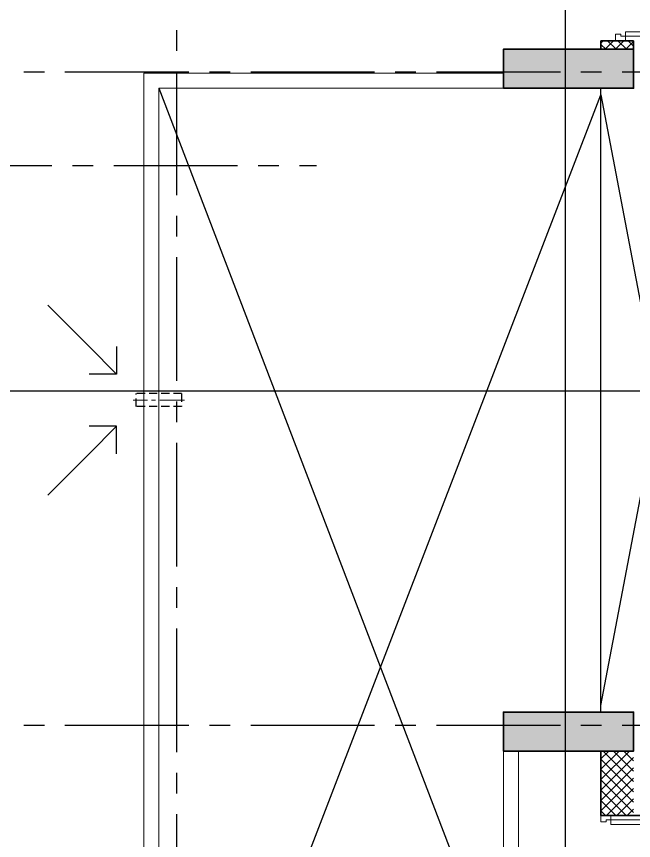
# Model space of a CAD drawing. Header units: millimetres. Extents: x -2409243 to -2334937, y -643723 to -441957.
# Drawn here: x -2355540 to -2350794, y -547045 to -540705 of the extents above; entities that cross this region are included whole.
import ezdxf

# ---------------------------------------------------------------- set-up
doc = ezdxf.new("R2010")
doc.units = ezdxf.units.MM
doc.header["$MEASUREMENT"] = 0
doc.linetypes.add('CENTER2', pattern=[28.574999999999996, 19.05, -3.174999999999999, 3.174999999999999, -3.174999999999999])
doc.linetypes.add('DASHED2', pattern=[0.375, 0.25, -0.125])
for name, color, linetype in [('A-Anno-Grid Lines', 154, 'Continuous'), ('A-Detail Lines 10', 8, 'Continuous'), ('A-Wall Patt', 8, 'Continuous'), ('S-Conc Patt', 9, 'Continuous')]:
    doc.layers.add(name, color=color, linetype=linetype)
for name, color, linetype, lineweight in [('A-Detail Lines', 8, 'Continuous', 25), ('A-Door', 4, 'Continuous', 9), ('A-DTLS-Elevation', 4, 'Continuous', 25), ('A-Ele Finish Layers', 6, 'Continuous', 18), ('A-Wall Ele', 3, 'Continuous', 20), ('A-Wall Sec', 1, 'Continuous', 30), ('HVAC Units', 60, 'Continuous', 30), ('S-Concrete', 40, 'Continuous', 30), ('STAIR', 3, 'Continuous', 9)]:
    doc.layers.add(name, color=color, linetype=linetype, lineweight=lineweight)
doc.layers.add('I-Furniture', color=7, linetype='Continuous', lineweight=25, true_color=0xd17000)

# ---------------------------------------------------------------- blocks, each defined once
blk = doc.blocks.new('Cols Residences')
at = {"layer": 'S-Conc Patt'}
for points in [[(-15271.56114828196, -11879.69962921412), (-15271.56114828196, -12879.69962921412), (-14971.56114828138, -12879.69962921412), (-14971.56114828138, -11879.69962921412)], [(-10171.56114828138, -11879.69962921412), (-10171.5611482815, -12879.69962921412), (-9871.5611482815, -12879.69962921412), (-9871.5611482815, -11879.69962921412)]]:
    blk.add_hatch(color=256, dxfattribs=at).paths.add_polyline_path(points)
at = {"layer": 'S-Concrete', "lineweight": 35}
for points in [[(-15271.56114828196, -11879.69962921412), (-15271.56114828196, -12879.69962921412), (-14971.56114828138, -12879.69962921412), (-14971.56114828138, -11879.69962921412)], [(-10171.56114828138, -11879.69962921412), (-10171.5611482815, -12879.69962921412), (-9871.5611482815, -12879.69962921412), (-9871.5611482815, -11879.69962921412)]]:
    blk.add_lwpolyline(points, close=True, dxfattribs=at)
blk = doc.blocks.new('Grid Residences')
at = {"layer": 'A-Anno-Grid Lines', "linetype": 'CENTER2', "ltscale": 50}
for p, q in [((-15071.56114828156, 2922.978533881949), (-15071.56114828156, -27704.42249789042)), ((-10046.56114828167, 2922.978533881833), (-10046.56114828161, -27704.42249789054)), ((-10766.56114828156, 2547.978533881949), (-10766.56114828156, -10441.25365557242)), ((12818.17248725664, -9364.257303311257), (-37818.04011461896, -9364.257303311608))]:
    blk.add_line(p, q, dxfattribs=at)
blk = doc.blocks.new('Spout')
at = {"layer": 'A-DTLS-Elevation', "linetype": 'DASHED2', "ltscale": 250}
for p, q in [((-836622.2976589759, 290266.143058952), (-836622.2976589759, 290366.143058952)), ((-836272.297658976, 290366.143058952), (-836272.297658976, 290266.143058952))]:
    blk.add_line(p, q, dxfattribs=at)
for points in [[(-836272.297658976, 290366.143058952), (-836622.2976589759, 290366.143058952)], [(-836272.297658976, 290266.143058952), (-836622.2976589759, 290266.143058952)]]:
    blk.add_lwpolyline(points, dxfattribs=at)
at = {"layer": 'STAIR', "linetype": 'CENTER2', "ltscale": 10}
blk.add_lwpolyline([(-836250.422658976, 290316.143058952), (-836644.1726589759, 290316.143058952)], dxfattribs=at)
blk = doc.blocks.new('_Open90')
at = {"color": 0, "linetype": 'ByBlock', "lineweight": -2}
for p, q in [((-0.5, 0.5), (0, 0)), ((0, 0), (-1, 0)), ((0, 0), (-0.5, -0.5))]:
    blk.add_line(p, q, dxfattribs=at)
blk = doc.blocks.new('Leader')
at = {"layer": 'A-Detail Lines'}
blk.add_lwpolyline([(-866884.1632830976, 285459.343937374), (-866434.1918783496, 285459.3439373739)], dxfattribs=at)
at = {"layer": 'A-Detail Lines', "xscale": 300, "yscale": 300, "zscale": 300, "rotation": 180}
blk.add_blockref('_Open90', (-867184.1632830976, 285459.3439373739), dxfattribs=at)
blk = doc.blocks.new('ABL_Door_S - 1000 x 2100-11-3 Second Floor Lvl')
at = {"layer": 'A-Door', "color": 5}
for p, q in [((-500, 37.5), (-450, 37.5)), ((-500, -37.5), (-500, 37.5)), ((-450, 37.5), (-450, -2.5)), ((450, 37.5), (450, -2.5)), ((500, 37.5), (450, 37.5)), ((500, -37.5), (500, 37.5)), ((-500, -37.5), (-465, -37.5)), ((-465, -2.5), (-450, -2.5)), ((-465, -37.5), (-465, -2.5)), ((-430, -37.5), (-465, -37.5)), ((465, -2.5), (450, -2.5)), ((465, -37.5), (465, -2.5)), ((500, -37.5), (465, -37.5))]:
    blk.add_line(p, q, dxfattribs=at)
at = {"layer": 'A-Door', "color": 5, "lineweight": 18}
for p, q in [((-465, -37.5), (-465, -902.3749913182692)), ((-430, -37.5), (-430, -902.3749913182692)), ((-430, -902.3749913182692), (-465, -902.3749913182692))]:
    blk.add_line(p, q, dxfattribs=at)
at = {"layer": 'A-Door'}
blk.add_arc((-450, -2.500000000029103), 899.9999999999976, 271.2733443589007, 0, dxfattribs=at)
blk = doc.blocks.new('ABL_Door_S - 900 x 2100-6-3 Second Floor Lvl')
at = {"layer": 'A-Door', "color": 5, "lineweight": 18}
for p, q in [((-450.0000000000076, 37.49999999999999), (-400.0000000000076, 37.49999999999999)), ((-450.0000000000076, -37.49999999999999), (-450.0000000000076, 37.49999999999999)), ((-400.0000000000076, 37.49999999999999), (-400.0000000000076, -2.500000000003001)), ((399.9999999999911, 37.49999999999999), (399.9999999999911, -2.500000000003001)), ((449.9999999999915, 37.49999999999999), (399.9999999999911, 37.49999999999999)), ((449.9999999999915, -37.49999999999999), (449.9999999999915, 37.49999999999999)), ((-450.0000000000076, -37.49999999999999), (-415.0000000000074, -37.49999999999999)), ((-380.0000000000076, -37.50000000000007), (-450.0000000000077, -37.50000000000008)), ((-415.0000000000074, -2.500000000003001), (-400.0000000000076, -2.500000000003001)), ((-415.0000000000074, -37.49999999999999), (-415.0000000000074, -2.500000000003001)), ((-415.0000000000075, -37.50000000000007), (-415.0000000000075, -802.3593626382358)), ((-380.0000000000076, -37.50000000000007), (-380.0000000000076, -802.3593626382358)), ((414.9999999999911, -2.500000000003001), (399.9999999999911, -2.500000000003001)), ((414.9999999999911, -37.49999999999999), (414.9999999999911, -2.500000000003001)), ((449.9999999999915, -37.49999999999999), (414.9999999999911, -37.49999999999999))]:
    blk.add_line(p, q, dxfattribs=at)
blk.add_lwpolyline([(-380.0000000000076, -802.3593626382358), (-415.0000000000131, -802.3593626382348)], dxfattribs=at)
at = {"layer": 'A-Door', "lineweight": 18}
blk.add_arc((-400.0000000000078, -2.500000000029278), 799.9999999999977, 271.4325437375666, 5.72e-14, dxfattribs=at)
at = {"layer": 'A-Door', "color": 5, "lineweight": 18}
blk.add_arc((-400.0000000000078, -2.500000000029278), 799.9999999999977, 268.9256411771455, 271.0743588228512, dxfattribs=at)
blk = doc.blocks.new('10')
at = {"layer": 'A-Wall Patt'}
h = blk.add_hatch(dxfattribs=at)
h.set_pattern_fill('ANSI37', color=256, scale=450, angle=180, style=0)
h.set_pattern_definition([(225, (1135048.007442914, 636258.4105992727), (39.77475644174329, -39.77475644174331), []), (315, (1135048.007442914, 636258.4105992727), (39.77475644174331, 39.77475644174329), [])])
h.paths.add_polyline_path([(-799535.7320290208, 99776.93774978782), (-799786.1743549234, 99776.93774978782), (-799786.1743549237, 99711.9377497884), (-799535.7320290208, 99711.9377497884)])
h = blk.add_hatch(dxfattribs=at)
h.set_pattern_fill('ANSI37', color=256, scale=450, angle=180, style=0)
h.set_pattern_definition([(225, (25416.12330405228, -118203.9945361153), (39.77475644174329, -39.77475644174331), []), (315, (25416.12330405228, -118203.9945361153), (39.77475644174331, 39.77475644174329), [])])
h.paths.add_polyline_path([(-799535.7320290199, 94311.9377497877), (-799786.1743549234, 94311.9377497877), (-799786.1743549234, 93816.9377497877), (-799535.7320290199, 93816.9377497877)])
at = {"layer": 'S-Conc Patt'}
for points in [[(-800535.7320290208, 99411.93774978851), (-799535.7320290208, 99411.9377497884), (-799535.7320290208, 99711.9377497884), (-800535.7320290208, 99711.9377497884)], [(-800535.7320290208, 94311.93774978793), (-799535.7320290208, 94311.93774978793), (-799535.7320290208, 94611.93774978851), (-800535.7320290208, 94611.93774978851)]]:
    blk.add_hatch(color=256, dxfattribs=at).paths.add_polyline_path(points)
at = {"layer": 'A-Detail Lines'}
blk.add_line((-799786.6166808265, 94611.9377497877), (-799786.6166808265, 99411.9377497877), dxfattribs=at)
for points in [[(-803186.1743549234, 99411.9377497877), (-799786.1743549234, 90526.9377497877)], [(-803186.1743549234, 90526.9377497877), (-799786.1743549234, 99361.9377497877)]]:
    blk.add_lwpolyline(points, dxfattribs=at)
at = {"layer": 'A-Detail Lines 10'}
for points in [[(-799786.1743549239, 94661.9377497877), (-798881.1743549234, 99411.9377497877)], [(-799786.1743549234, 99361.9377497877), (-798881.1743549234, 94611.9377497877)]]:
    blk.add_lwpolyline(points, dxfattribs=at)
at = {"layer": 'A-Wall Ele'}
for p, q in [((-800535.7320290208, 94311.93774978793), (-800535.7320290208, 89611.9377497877)), ((-800420.7320290208, 90526.9377497877), (-800420.7320290208, 94311.93774978793))]:
    blk.add_line(p, q, dxfattribs=at)
for points in [[(-803301.1743549234, 89611.9377497891), (-803301.1743549239, 99526.9377497877), (-800535.7320290208, 99526.9377497877)], [(-800535.7320290208, 99411.9377497877), (-803186.1743549234, 99411.9377497877), (-803186.1743549234, 89611.9377497891)]]:
    blk.add_lwpolyline(points, dxfattribs=at)
at = {"layer": 'A-Wall Sec', "lineweight": 35}
for p, q in [((-799786.1743549237, 99776.9377497877), (-799786.1743549234, 99711.9377497884)), ((-799786.1743549237, 99776.9377497877), (-799535.732029021, 99776.9377497877)), ((-799535.7320290208, 99711.9377497884), (-799535.732029021, 99776.9377497877)), ((-799786.1743549234, 93816.9377497877), (-799786.1743549234, 94311.9377497877)), ((-798880.7320290199, 93816.9377497877), (-799786.1743549234, 93816.9377497877))]:
    blk.add_line(p, q, dxfattribs=at)
at = {"layer": 'S-Concrete', "lineweight": 35}
for points in [[(-800535.7320290208, 99411.93774978851), (-799535.7320290208, 99411.9377497884), (-799535.7320290208, 99711.9377497884), (-800535.7320290208, 99711.9377497884)], [(-800535.7320290208, 94311.93774978793), (-799535.7320290208, 94311.93774978793), (-799535.7320290208, 94611.93774978851), (-800535.7320290208, 94611.93774978851)]]:
    blk.add_lwpolyline(points, close=True, dxfattribs=at)
at = {"layer": 'A-Detail Lines', "rotation": 135}
blk.add_blockref('Leader', (-1214852.738898804, 912253.9779960291), dxfattribs=at)
at = {"layer": 'A-Detail Lines', "xscale": -1, "rotation": 45}
blk.add_blockref('Leader', (-1214852.738898804, -718230.1024964519), dxfattribs=at)
at = {"layer": 'A-Door', "rotation": 90}
blk.add_blockref('ABL_Door_S - 1000 x 2100-11-3 Second Floor Lvl', (-799635.9531919719, 100276.9377497877), dxfattribs=at)
at = {"layer": 'A-Door', "xscale": -1, "rotation": 90}
blk.add_blockref('ABL_Door_S - 900 x 2100-6-3 Second Floor Lvl', (-799748.6743549234, 93366.9377497877), dxfattribs=at)
at = {"layer": 'HVAC Units'}
blk.add_blockref('Spout', (33261.12330405251, -193304.2053091642), dxfattribs=at)

msp = doc.modelspace()

# ---------------------------------------------------------------- linework, layer by layer
at = {"layer": 'A-Detail Lines'}
for points in [[(-2354444.893009832, -541257.1513962764), (-2351044.893009832, -550142.1513962764)], [(-2354444.893009832, -550142.1513962764), (-2351044.893009832, -541307.1513962764)]]:
    msp.add_lwpolyline(points, dxfattribs=at)
at = {"layer": 'A-Wall Ele'}
for points in [[(-2354559.893009832, -551057.151396275), (-2354559.893009833, -541142.1513962764), (-2351794.450683929, -541142.1513962764)], [(-2351794.450683929, -541257.1513962764), (-2354444.893009832, -541257.1513962764), (-2354444.893009832, -551057.151396275)]]:
    msp.add_lwpolyline(points, dxfattribs=at)
at = {"layer": 'Defpoints'}
msp.add_lwpolyline([(-2338393.366469418, -534324.1540514864), (-2338393.366469418, -553041.1411371101), (-2351318.666889066, -553041.1411371101), (-2351318.666889066, -534324.1540514864)], close=True, dxfattribs=at)
at = {"layer": 'I-Furniture'}
msp.add_line((-2359824.918816539, -543585.5240616756), (-2345909.893009832, -543585.5240616756), dxfattribs=at)

# ---------------------------------------------------------------- block references
at = {"layer": 'A-Anno-Grid Lines', "rotation": 90}
msp.add_blockref('Grid Residences', (-2363674.150313144, -531085.5902479943), dxfattribs=at)
at = {"layer": 'A-Detail Lines', "rotation": 134.9999999997052}
msp.add_blockref('Leader', (-2766111.457553713, 271584.8888499649), dxfattribs=at)
at = {"layer": 'A-Detail Lines', "xscale": -1, "rotation": 45.0000000002948}
msp.add_blockref('Leader', (-2766111.457553713, -1358899.191642516), dxfattribs=at)
at = {"layer": 'A-Ele Finish Layers'}
msp.add_blockref('10', (-1551258.718654909, -640669.0891460641), dxfattribs=at)
at = {"layer": 'HVAC Units'}
msp.add_blockref('Spout', (-1517997.595350856, -833973.2944552284), dxfattribs=at)
at = {"layer": 'S-Concrete', "rotation": 90}
msp.add_blockref('Cols Residences', (-2363674.150313144, -531085.5902479943), dxfattribs=at)

doc.saveas('drawing.dxf')
